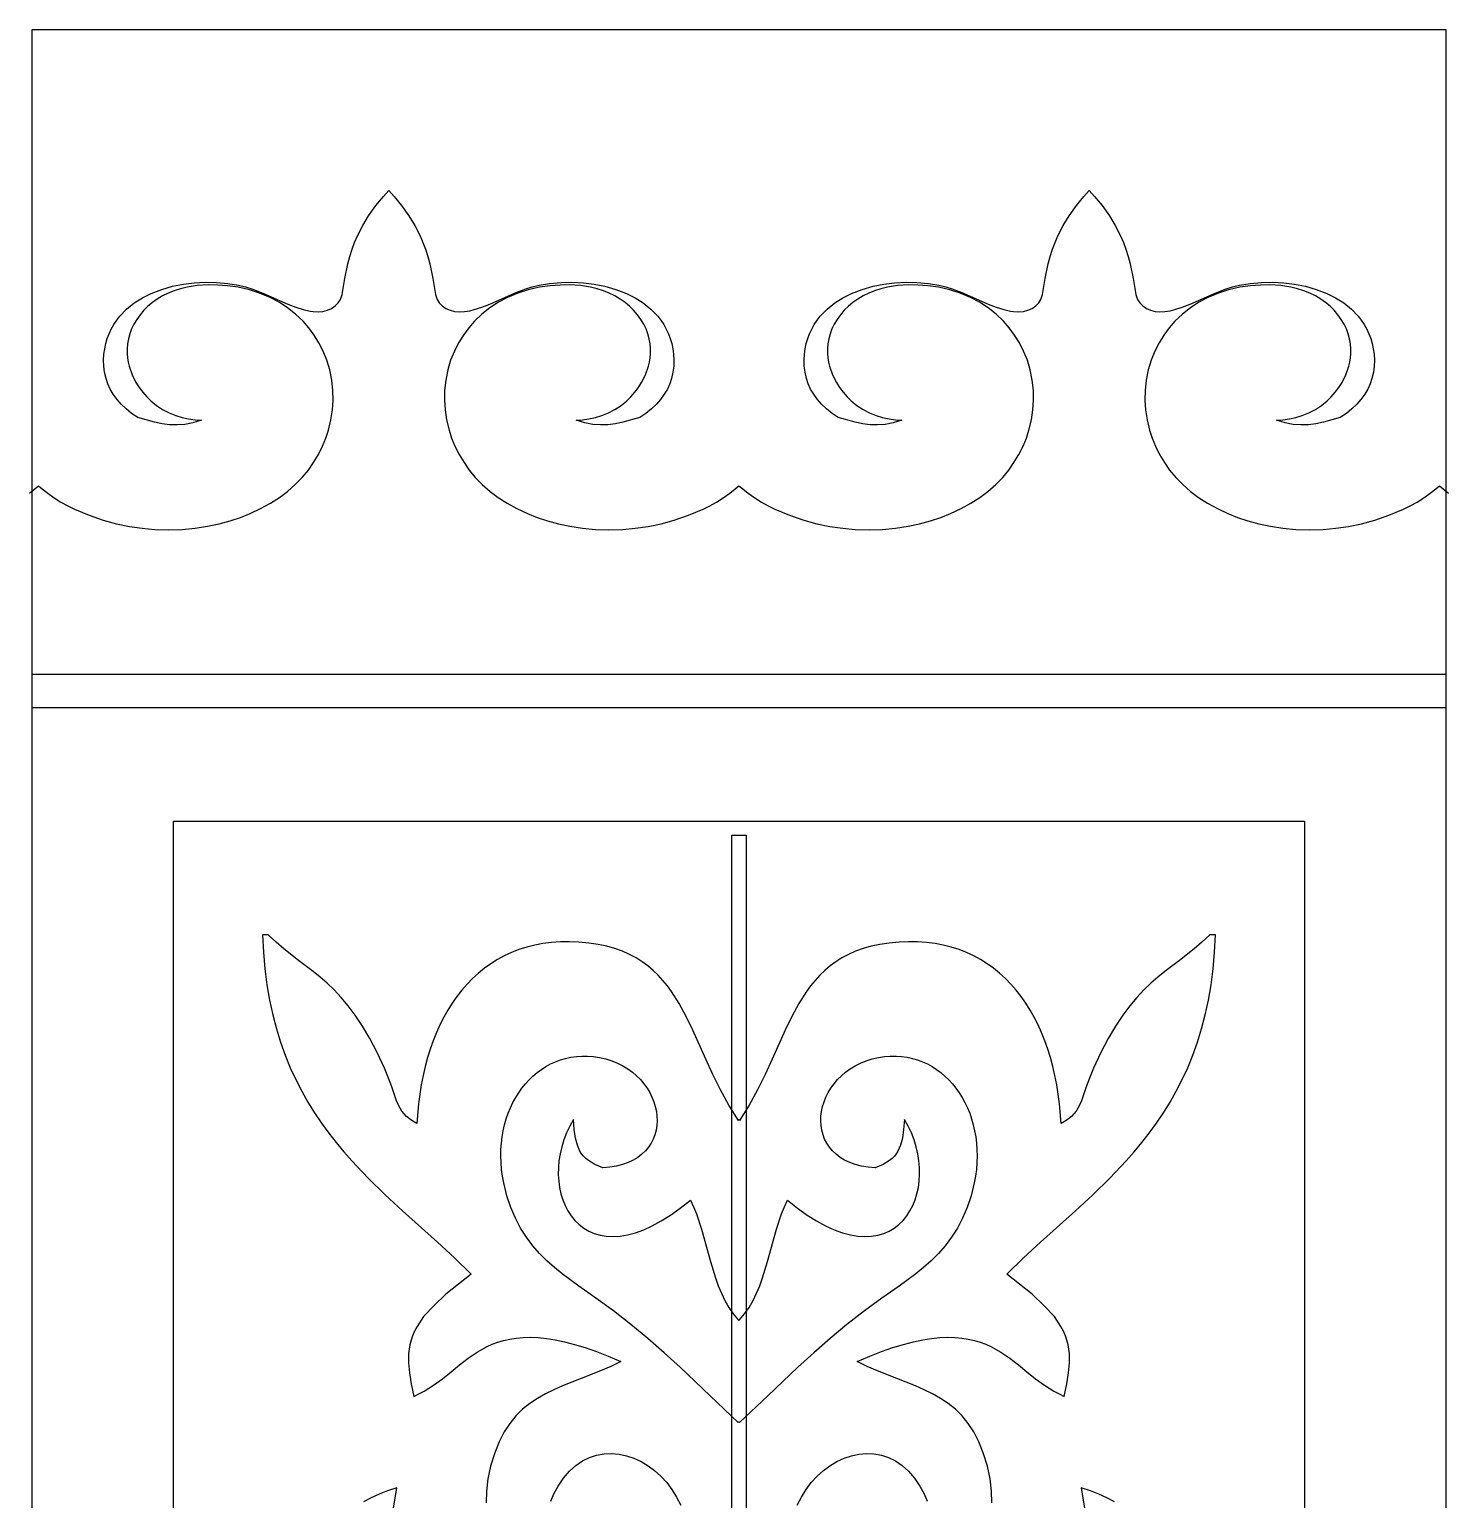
# Model space of a CAD drawing. Header units: metres. Extents: x -352 to 1414, y 67 to 1317.
# Drawn here: x 1277.2 to 1327.4, y 740.5 to 792.5 of the extents above; entities that cross this region are included whole.
import ezdxf

# ---------------------------------------------------------------- set-up
doc = ezdxf.new("R2010")
doc.units = ezdxf.units.M
doc.layers.add('Page1', color=7, linetype='CONTINUOUS')

msp = doc.modelspace()

# ---------------------------------------------------------------- linework, layer by layer
at = {"layer": 'Page1'}
for points in [[(1327.281707, 688.453816), (1277.281707, 688.453816), (1277.281707, 792.453816), (1327.281707, 792.453816), (1327.281707, 688.453816)], [(1277.183228, 776.047058), (1277.376831, 776.200073), (1277.376831, 776.200073), (1277.506714, 776.307739), (1277.636597, 776.200073), (1277.636597, 776.200073), (1277.8302, 776.047058), (1277.8302, 776.047058), (1278.062622, 775.885376), (1278.299927, 775.737427), (1278.538452, 775.604675), (1278.774414, 775.488525), (1278.774414, 775.488525), (1279.293701, 775.2677), (1279.796753, 775.096069), (1279.796753, 775.096069), (1280.259521, 774.970215), (1280.721069, 774.874023), (1281.175293, 774.807312), (1281.616089, 774.769775), (1281.616089, 774.769775), (1282.106567, 774.754822), (1282.585205, 774.769531), (1283.046509, 774.812195), (1283.484375, 774.881104), (1283.484375, 774.881104), (1283.891724, 774.967407), (1284.281738, 775.072937), (1284.649902, 775.195313), (1284.991821, 775.332214), (1284.991821, 775.332214), (1285.362305, 775.50531), (1285.707275, 775.695679), (1286.02356, 775.900085), (1286.307739, 776.114929), (1286.307739, 776.114929), (1286.585815, 776.356689), (1286.833984, 776.608948), (1287.050293, 776.867859), (1287.233032, 777.129578), (1287.233032, 777.129578), (1287.40625, 777.419739), (1287.55249, 777.711426), (1287.671021, 778.00061), (1287.761108, 778.283203), (1287.761108, 778.283203), (1287.847778, 778.643188), (1287.902466, 778.998596), (1287.926147, 779.344788), (1287.919434, 779.677246), (1287.919434, 779.677246), (1287.881348, 780.048828), (1287.809326, 780.407959), (1287.706055, 780.750549), (1287.574341, 781.072571), (1287.574341, 781.072571), (1287.426147, 781.364624), (1287.255737, 781.640137), (1287.066162, 781.89624), (1286.861084, 782.130188), (1286.861084, 782.130188), (1286.598755, 782.383728), (1286.314087, 782.609192), (1286.012085, 782.805054), (1285.697876, 782.96991), (1285.697876, 782.96991), (1285.327515, 783.12616), (1284.964722, 783.241211), (1284.964722, 783.241211), (1284.567017, 783.331726), (1284.1875, 783.385132), (1284.1875, 783.385132), (1283.832764, 783.410645), (1283.501831, 783.414001), (1283.501831, 783.414001), (1283.116333, 783.389954), (1282.761597, 783.335022), (1282.761597, 783.335022), (1282.527832, 783.279785), (1282.30481, 783.20929), (1282.093262, 783.124634), (1281.893921, 783.026733), (1281.707397, 782.916382), (1281.534546, 782.794678), (1281.375977, 782.662415), (1281.232422, 782.52063), (1281.232422, 782.52063), (1281.096436, 782.362427), (1280.978394, 782.198608), (1280.878052, 782.030151), (1280.795532, 781.85791), (1280.730347, 781.682922), (1280.682617, 781.506042), (1280.6521, 781.328247), (1280.638672, 781.150391), (1280.638672, 781.150391), (1280.639404, 780.989746), (1280.651978, 780.83313), (1280.675659, 780.682556), (1280.709839, 780.539917), (1280.709839, 780.539917), (1280.813477, 780.239624), (1280.949829, 779.970032), (1280.949829, 779.970032), (1281.065796, 779.788513), (1281.194092, 779.618225), (1281.33252, 779.460876), (1281.478516, 779.318176), (1281.478516, 779.318176), (1281.678589, 779.153198), (1281.894287, 779.011047), (1282.121704, 778.892273), (1282.357178, 778.797668), (1282.357178, 778.797668), (1282.584961, 778.7276), (1282.814453, 778.677551), (1283.042236, 778.647034), (1283.265259, 778.63562), (1283.265259, 778.63562), (1282.958984, 778.540405), (1282.674927, 778.484131), (1282.405518, 778.462585), (1282.143311, 778.471558), (1281.880615, 778.506653), (1281.610107, 778.563599), (1281.015381, 778.726074), (1281.015381, 778.726074), (1280.798218, 778.87146), (1280.602661, 779.027893), (1280.430298, 779.19281), (1280.282471, 779.363525), (1280.282471, 779.363525), (1280.149902, 779.546936), (1280.040894, 779.734497), (1279.955688, 779.923523), (1279.894409, 780.111328), (1279.894409, 780.111328), (1279.84436, 780.331177), (1279.815674, 780.548096), (1279.807861, 780.759399), (1279.820068, 780.962402), (1279.820068, 780.962402), (1279.846191, 781.153992), (1279.885498, 781.339539), (1279.93689, 781.516846), (1279.999268, 781.683594), (1279.999268, 781.683594), (1280.077881, 781.855957), (1280.169312, 782.019409), (1280.271606, 782.172119), (1280.383179, 782.312439), (1280.383179, 782.312439), (1280.622803, 782.561462), (1280.890991, 782.779114), (1281.182129, 782.963928), (1281.490601, 783.114685), (1281.490601, 783.114685), (1281.866943, 783.258179), (1282.248901, 783.368408), (1282.631104, 783.445679), (1283.008301, 783.490295), (1283.008301, 783.490295), (1283.415649, 783.510132), (1283.795532, 783.501038), (1283.795532, 783.501038), (1284.203735, 783.463623), (1284.578613, 783.402222), (1284.578613, 783.402222), (1284.821899, 783.347351), (1284.821899, 783.347351), (1285.045654, 783.282104), (1285.045654, 783.282104), (1285.444824, 783.129089), (1285.444824, 783.129089), (1286.32373, 782.739929), (1286.32373, 782.739929), (1286.601074, 782.629578), (1286.868286, 782.544128), (1286.868286, 782.544128), (1287.115601, 782.488037), (1287.221436, 782.47229), (1287.221436, 782.47229), (1287.397217, 782.460754), (1287.567017, 782.477295), (1287.726929, 782.519653), (1287.872803, 782.585571), (1288.00061, 782.672729), (1288.106201, 782.77887), (1288.185547, 782.901672), (1288.234619, 783.03894), (1288.234619, 783.03894), (1288.242798, 783.08313), (1288.242798, 783.08313), (1288.337158, 783.646118), (1288.446899, 784.164124), (1288.446899, 784.164124), (1288.514771, 784.425659), (1288.59436, 784.678955), (1288.684082, 784.920471), (1288.782227, 785.14679), (1288.782227, 785.14679), (1288.973267, 785.52356), (1289.182251, 785.862183), (1289.182251, 785.862183), (1289.440918, 786.222351), (1289.705933, 786.544067), (1289.705933, 786.544067), (1289.894165, 786.754822), (1290.08252, 786.544067), (1290.08252, 786.544067), (1290.347534, 786.222351), (1290.606201, 785.862183), (1290.606201, 785.862183), (1290.815186, 785.52356), (1291.006226, 785.14679), (1291.006226, 785.14679), (1291.10437, 784.920471), (1291.194092, 784.678955), (1291.273682, 784.425659), (1291.341553, 784.164124), (1291.341553, 784.164124), (1291.451294, 783.646118), (1291.545532, 783.08313), (1291.545532, 783.08313), (1291.553833, 783.03894), (1291.553833, 783.03894), (1291.602783, 782.901672), (1291.682129, 782.77887), (1291.787842, 782.672729), (1291.915527, 782.585571), (1292.061401, 782.519653), (1292.221313, 782.477295), (1292.391235, 782.460754), (1292.566895, 782.47229), (1292.566895, 782.47229), (1292.762573, 782.505371), (1292.920044, 782.544128), (1292.920044, 782.544128), (1293.187378, 782.629578), (1293.464722, 782.739929), (1293.464722, 782.739929), (1294.343506, 783.129089), (1294.343506, 783.129089), (1294.742798, 783.282104), (1294.742798, 783.282104), (1294.966553, 783.347351), (1294.966553, 783.347351), (1295.209839, 783.402222), (1295.209839, 783.402222), (1295.584717, 783.463623), (1295.99292, 783.501038), (1295.99292, 783.501038), (1296.372803, 783.510132), (1296.780151, 783.490295), (1296.780151, 783.490295), (1297.157227, 783.445679), (1297.539551, 783.368408), (1297.921509, 783.258179), (1298.297729, 783.114685), (1298.297729, 783.114685), (1298.606323, 782.963928), (1298.897339, 782.779114), (1299.165527, 782.561462), (1299.405273, 782.312439), (1299.405273, 782.312439), (1299.516724, 782.172119), (1299.619141, 782.019409), (1299.710571, 781.855957), (1299.789185, 781.683594), (1299.789185, 781.683594), (1299.85144, 781.516846), (1299.902954, 781.339539), (1299.942261, 781.153992), (1299.968384, 780.962402), (1299.968384, 780.962402), (1299.980591, 780.759399), (1299.972656, 780.548096), (1299.944092, 780.331177), (1299.893921, 780.111328), (1299.893921, 780.111328), (1299.832642, 779.923523), (1299.747437, 779.734497), (1299.63855, 779.546936), (1299.505859, 779.363525), (1299.505859, 779.363525), (1299.358032, 779.19281), (1299.185669, 779.027893), (1298.990234, 778.87146), (1298.773071, 778.726074), (1298.773071, 778.726074), (1298.178223, 778.563599), (1297.907715, 778.506653), (1297.645142, 778.471558), (1297.382813, 778.462585), (1297.113403, 778.484131), (1296.829346, 778.540405), (1296.523193, 778.63562), (1296.523193, 778.63562), (1296.746216, 778.647034), (1296.973999, 778.677551), (1297.203369, 778.7276), (1297.431274, 778.797668), (1297.431274, 778.797668), (1297.666626, 778.892273), (1297.894165, 779.011047), (1298.109863, 779.153198), (1298.309814, 779.318176), (1298.309814, 779.318176), (1298.455933, 779.460876), (1298.59436, 779.618225), (1298.722656, 779.788513), (1298.838623, 779.970032), (1298.838623, 779.970032), (1298.974976, 780.239624), (1299.078613, 780.539917), (1299.078613, 780.539917), (1299.112671, 780.682556), (1299.136475, 780.83313), (1299.149048, 780.989746), (1299.14978, 781.150391), (1299.14978, 781.150391), (1299.136353, 781.328247), (1299.105835, 781.506042), (1299.058105, 781.682922), (1298.99292, 781.85791), (1298.910278, 782.030151), (1298.810059, 782.198608), (1298.692017, 782.362427), (1298.55603, 782.52063), (1298.55603, 782.52063), (1298.412476, 782.662415), (1298.253906, 782.794678), (1298.081055, 782.916382), (1297.894531, 783.026733), (1297.69519, 783.124634), (1297.483643, 783.20929), (1297.26062, 783.279785), (1297.026733, 783.335022), (1297.026733, 783.335022), (1296.672119, 783.389954), (1296.286621, 783.414001), (1296.286621, 783.414001), (1295.955566, 783.410645), (1295.600952, 783.385132), (1295.600952, 783.385132), (1295.221313, 783.331726), (1294.82373, 783.241211), (1294.82373, 783.241211), (1294.460815, 783.12616), (1294.090576, 782.96991), (1294.090576, 782.96991), (1293.776367, 782.805054), (1293.474365, 782.609192), (1293.189697, 782.383728), (1292.927246, 782.130188), (1292.927246, 782.130188), (1292.722168, 781.89624), (1292.532715, 781.640137), (1292.362183, 781.364624), (1292.214111, 781.072571), (1292.214111, 781.072571), (1292.082275, 780.750549), (1291.979004, 780.407959), (1291.906982, 780.048828), (1291.868896, 779.677246), (1291.868896, 779.677246), (1291.862305, 779.344788), (1291.885864, 778.998596), (1291.940674, 778.643188), (1292.027222, 778.283203), (1292.027222, 778.283203), (1292.117432, 778.00061), (1292.23584, 777.711426), (1292.38208, 777.419739), (1292.55542, 777.129578), (1292.55542, 777.129578), (1292.738159, 776.867859), (1292.954468, 776.608948), (1293.202515, 776.356689), (1293.480713, 776.114929), (1293.480713, 776.114929), (1293.764893, 775.900085), (1294.081055, 775.695679), (1294.426025, 775.50531), (1294.796509, 775.332214), (1294.796509, 775.332214), (1295.13855, 775.195313), (1295.506714, 775.072937), (1295.896729, 774.967407), (1296.303955, 774.881104), (1296.303955, 774.881104), (1296.741943, 774.812195), (1297.203125, 774.769531), (1297.681885, 774.754822), (1298.172363, 774.769775), (1298.172363, 774.769775), (1298.613159, 774.807312), (1299.067383, 774.874023), (1299.528931, 774.970215), (1299.991699, 775.096069), (1299.991699, 775.096069), (1300.494751, 775.2677), (1301.013916, 775.488525), (1301.013916, 775.488525), (1301.25, 775.604675), (1301.488403, 775.737427), (1301.725708, 775.885376), (1301.958252, 776.047058), (1301.958252, 776.047058), (1302.151855, 776.200073), (1302.151855, 776.200073), (1302.281738, 776.307739), (1302.411499, 776.200073), (1302.411499, 776.200073), (1302.605225, 776.047058), (1302.605225, 776.047058), (1302.837646, 775.885376), (1303.074951, 775.737427), (1303.313354, 775.604675), (1303.549438, 775.488525), (1303.549438, 775.488525), (1304.068726, 775.2677), (1304.571655, 775.096069), (1304.571655, 775.096069), (1305.034546, 774.970215), (1305.496094, 774.874023), (1305.950317, 774.807312), (1306.390991, 774.769775), (1306.390991, 774.769775), (1306.88147, 774.754822), (1307.360229, 774.769531), (1307.821411, 774.812195), (1308.259399, 774.881104), (1308.259399, 774.881104), (1308.666748, 774.967407), (1309.056641, 775.072937), (1309.424927, 775.195313), (1309.766846, 775.332214), (1309.766846, 775.332214), (1310.137329, 775.50531), (1310.4823, 775.695679), (1310.798584, 775.900085), (1311.082642, 776.114929), (1311.082642, 776.114929), (1311.36084, 776.356689), (1311.609009, 776.608948), (1311.825317, 776.867859), (1312.008057, 777.129578), (1312.008057, 777.129578), (1312.181274, 777.419739), (1312.327515, 777.711426), (1312.446045, 778.00061), (1312.536133, 778.283203), (1312.536133, 778.283203), (1312.622803, 778.643188), (1312.67749, 778.998596), (1312.701172, 779.344788), (1312.694458, 779.677246), (1312.694458, 779.677246), (1312.656372, 780.048828), (1312.584351, 780.407959), (1312.481079, 780.750549), (1312.349365, 781.072571), (1312.349365, 781.072571), (1312.201172, 781.364624), (1312.030762, 781.640137), (1311.841187, 781.89624), (1311.636108, 782.130188), (1311.636108, 782.130188), (1311.373779, 782.383728), (1311.088989, 782.609192), (1310.787109, 782.805054), (1310.4729, 782.96991), (1310.4729, 782.96991), (1310.102539, 783.12616), (1309.739624, 783.241211), (1309.739624, 783.241211), (1309.342041, 783.331726), (1308.962524, 783.385132), (1308.962524, 783.385132), (1308.607788, 783.410645), (1308.276855, 783.414001), (1308.276855, 783.414001), (1307.891357, 783.389954), (1307.536621, 783.335022), (1307.536621, 783.335022), (1307.302856, 783.279785), (1307.079834, 783.20929), (1306.868286, 783.124634), (1306.668823, 783.026733), (1306.482422, 782.916382), (1306.30957, 782.794678), (1306.151001, 782.662415), (1306.007324, 782.52063), (1306.007324, 782.52063), (1305.87146, 782.362427), (1305.753418, 782.198608), (1305.653076, 782.030151), (1305.570435, 781.85791), (1305.505371, 781.682922), (1305.457642, 781.506042), (1305.427124, 781.328247), (1305.413696, 781.150391), (1305.413696, 781.150391), (1305.414429, 780.989746), (1305.427002, 780.83313), (1305.450684, 780.682556), (1305.484863, 780.539917), (1305.484863, 780.539917), (1305.588501, 780.239624), (1305.724854, 779.970032), (1305.724854, 779.970032), (1305.84082, 779.788513), (1305.969116, 779.618225), (1306.107422, 779.460876), (1306.25354, 779.318176), (1306.25354, 779.318176), (1306.453613, 779.153198), (1306.669312, 779.011047), (1306.896729, 778.892273), (1307.13208, 778.797668), (1307.13208, 778.797668), (1307.359985, 778.7276), (1307.589478, 778.677551), (1307.817261, 778.647034), (1308.040283, 778.63562), (1308.040283, 778.63562), (1307.734009, 778.540405), (1307.449951, 778.484131), (1307.180542, 778.462585), (1306.918335, 778.471558), (1306.65564, 778.506653), (1306.385132, 778.563599), (1305.790405, 778.726074), (1305.790405, 778.726074), (1305.573242, 778.87146), (1305.377686, 779.027893), (1305.205322, 779.19281), (1305.057495, 779.363525), (1305.057495, 779.363525), (1304.924927, 779.546936), (1304.815918, 779.734497), (1304.730713, 779.923523), (1304.669434, 780.111328), (1304.669434, 780.111328), (1304.619385, 780.331177), (1304.590698, 780.548096), (1304.582886, 780.759399), (1304.595093, 780.962402), (1304.595093, 780.962402), (1304.621094, 781.153992), (1304.660522, 781.339539), (1304.711914, 781.516846), (1304.774292, 781.683594), (1304.774292, 781.683594), (1304.852905, 781.855957), (1304.944336, 782.019409), (1305.046631, 782.172119), (1305.158081, 782.312439), (1305.158081, 782.312439), (1305.397827, 782.561462), (1305.666016, 782.779114), (1305.957153, 782.963928), (1306.265625, 783.114685), (1306.265625, 783.114685), (1306.641968, 783.258179), (1307.023926, 783.368408), (1307.406128, 783.445679), (1307.783203, 783.490295), (1307.783203, 783.490295), (1308.190674, 783.510132), (1308.570557, 783.501038), (1308.570557, 783.501038), (1308.97876, 783.463623), (1309.353516, 783.402222), (1309.353516, 783.402222), (1309.596924, 783.347351), (1309.596924, 783.347351), (1309.820679, 783.282104), (1309.820679, 783.282104), (1310.219849, 783.129089), (1310.219849, 783.129089), (1311.098755, 782.739929), (1311.098755, 782.739929), (1311.375977, 782.629578), (1311.643311, 782.544128), (1311.643311, 782.544128), (1311.890503, 782.488037), (1311.99646, 782.47229), (1311.99646, 782.47229), (1312.172241, 782.460754), (1312.342041, 782.477295), (1312.501953, 782.519653), (1312.647827, 782.585571), (1312.775635, 782.672729), (1312.881226, 782.77887), (1312.960571, 782.901672), (1313.009644, 783.03894), (1313.009644, 783.03894), (1313.017822, 783.08313), (1313.017822, 783.08313), (1313.112183, 783.646118), (1313.221924, 784.164124), (1313.221924, 784.164124), (1313.289673, 784.425659), (1313.369385, 784.678955), (1313.459106, 784.920471), (1313.557251, 785.14679), (1313.557251, 785.14679), (1313.748291, 785.52356), (1313.957275, 785.862183), (1313.957275, 785.862183), (1314.215942, 786.222351), (1314.480957, 786.544067), (1314.480957, 786.544067), (1314.669189, 786.754822), (1314.857544, 786.544067), (1314.857544, 786.544067), (1315.122437, 786.222351), (1315.381226, 785.862183), (1315.381226, 785.862183), (1315.59021, 785.52356), (1315.78125, 785.14679), (1315.78125, 785.14679), (1315.879272, 784.920471), (1315.968994, 784.678955), (1316.048706, 784.425659), (1316.116455, 784.164124), (1316.116455, 784.164124), (1316.226196, 783.646118), (1316.320557, 783.08313), (1316.320557, 783.08313), (1316.328857, 783.03894), (1316.328857, 783.03894), (1316.377808, 782.901672), (1316.457153, 782.77887), (1316.562744, 782.672729), (1316.690552, 782.585571), (1316.836426, 782.519653), (1316.996338, 782.477295), (1317.16626, 782.460754), (1317.341919, 782.47229), (1317.341919, 782.47229), (1317.537598, 782.505371), (1317.695068, 782.544128), (1317.695068, 782.544128), (1317.962402, 782.629578), (1318.239624, 782.739929), (1318.239624, 782.739929), (1319.11853, 783.129089), (1319.11853, 783.129089), (1319.517822, 783.282104), (1319.517822, 783.282104), (1319.741577, 783.347351), (1319.741577, 783.347351), (1319.984863, 783.402222), (1319.984863, 783.402222), (1320.359741, 783.463623), (1320.767944, 783.501038), (1320.767944, 783.501038), (1321.147827, 783.510132), (1321.555176, 783.490295), (1321.555176, 783.490295), (1321.932251, 783.445679), (1322.314453, 783.368408), (1322.696411, 783.258179), (1323.072754, 783.114685), (1323.072754, 783.114685), (1323.381348, 782.963928), (1323.672363, 782.779114), (1323.940552, 782.561462), (1324.180298, 782.312439), (1324.180298, 782.312439), (1324.291748, 782.172119), (1324.394165, 782.019409), (1324.485596, 781.855957), (1324.564209, 781.683594), (1324.564209, 781.683594), (1324.626465, 781.516846), (1324.677979, 781.339539), (1324.717285, 781.153992), (1324.743408, 780.962402), (1324.743408, 780.962402), (1324.755493, 780.759399), (1324.747681, 780.548096), (1324.719116, 780.331177), (1324.668945, 780.111328), (1324.668945, 780.111328), (1324.607666, 779.923523), (1324.522461, 779.734497), (1324.413452, 779.546936), (1324.280884, 779.363525), (1324.280884, 779.363525), (1324.133057, 779.19281), (1323.960693, 779.027893), (1323.765259, 778.87146), (1323.547974, 778.726074), (1323.547974, 778.726074), (1322.953247, 778.563599), (1322.682739, 778.506653), (1322.420166, 778.471558), (1322.157837, 778.462585), (1321.888428, 778.484131), (1321.60437, 778.540405), (1321.298218, 778.63562), (1321.298218, 778.63562), (1321.52124, 778.647034), (1321.749023, 778.677551), (1321.978394, 778.7276), (1322.206299, 778.797668), (1322.206299, 778.797668), (1322.44165, 778.892273), (1322.669189, 779.011047), (1322.884888, 779.153198), (1323.084839, 779.318176), (1323.084839, 779.318176), (1323.230957, 779.460876), (1323.369263, 779.618225), (1323.497681, 779.788513), (1323.613525, 779.970032), (1323.613525, 779.970032), (1323.75, 780.239624), (1323.853638, 780.539917), (1323.853638, 780.539917), (1323.887695, 780.682556), (1323.911377, 780.83313), (1323.924072, 780.989746), (1323.924805, 781.150391), (1323.924805, 781.150391), (1323.911377, 781.328247), (1323.880859, 781.506042), (1323.833008, 781.682922), (1323.767944, 781.85791), (1323.685303, 782.030151), (1323.585083, 782.198608), (1323.467041, 782.362427), (1323.331055, 782.52063), (1323.331055, 782.52063), (1323.1875, 782.662415), (1323.028931, 782.794678), (1322.856079, 782.916382), (1322.669556, 783.026733), (1322.470215, 783.124634), (1322.258667, 783.20929), (1322.035645, 783.279785), (1321.801758, 783.335022), (1321.801758, 783.335022), (1321.447144, 783.389954), (1321.061646, 783.414001), (1321.061646, 783.414001), (1320.730591, 783.410645), (1320.375977, 783.385132), (1320.375977, 783.385132), (1319.996338, 783.331726), (1319.598755, 783.241211), (1319.598755, 783.241211), (1319.23584, 783.12616), (1318.865601, 782.96991), (1318.865601, 782.96991), (1318.551392, 782.805054), (1318.24939, 782.609192), (1317.964722, 782.383728), (1317.702271, 782.130188), (1317.702271, 782.130188), (1317.497192, 781.89624), (1317.307739, 781.640137), (1317.137207, 781.364624), (1316.989136, 781.072571), (1316.989136, 781.072571), (1316.8573, 780.750549), (1316.754028, 780.407959), (1316.682007, 780.048828), (1316.643921, 779.677246), (1316.643921, 779.677246), (1316.637329, 779.344788), (1316.660889, 778.998596), (1316.715576, 778.643188), (1316.802246, 778.283203), (1316.802246, 778.283203), (1316.892334, 778.00061), (1317.010864, 777.711426), (1317.157104, 777.419739), (1317.330444, 777.129578), (1317.330444, 777.129578), (1317.513184, 776.867859), (1317.729492, 776.608948), (1317.977539, 776.356689), (1318.255737, 776.114929), (1318.255737, 776.114929), (1318.539917, 775.900085), (1318.856079, 775.695679), (1319.20105, 775.50531), (1319.571533, 775.332214), (1319.571533, 775.332214), (1319.913574, 775.195313), (1320.281738, 775.072937), (1320.671631, 774.967407), (1321.078979, 774.881104), (1321.078979, 774.881104), (1321.516968, 774.812195), (1321.978149, 774.769531), (1322.456909, 774.754822), (1322.947388, 774.769775), (1322.947388, 774.769775), (1323.388184, 774.807312), (1323.842285, 774.874023), (1324.303833, 774.970215), (1324.766724, 775.096069), (1324.766724, 775.096069), (1325.269775, 775.2677), (1325.78894, 775.488525), (1325.78894, 775.488525), (1326.025024, 775.604675), (1326.263428, 775.737427), (1326.500732, 775.885376), (1326.733276, 776.047058), (1326.733276, 776.047058), (1326.92688, 776.200073), (1326.92688, 776.200073), (1327.056763, 776.307739), (1327.186523, 776.200073), (1327.186523, 776.200073), (1327.380249, 776.047058)], [(1277.281707, 769.653816), (1327.281707, 769.653816), (1327.281707, 768.453816), (1277.281707, 768.453816), (1277.281707, 769.653816)], [(1282.281707, 764.453816), (1322.281707, 764.453816), (1322.281707, 694.453816), (1282.281707, 694.453816), (1282.281707, 764.453816)], [(1302.031707, 763.953816), (1302.531707, 763.953816), (1302.531707, 694.953816), (1302.031707, 694.953816), (1302.031707, 763.953816)], [(1311.22583, 740.343323), (1311.216675, 740.755737), (1311.164307, 741.188232), (1311.067017, 741.640015), (1310.923462, 742.110413), (1310.923462, 742.110413), (1310.766846, 742.502136), (1310.588501, 742.847107), (1310.389648, 743.149902), (1310.171387, 743.415161), (1309.934937, 743.647339), (1309.681274, 743.851196), (1309.411743, 744.031128), (1309.127441, 744.191833), (1308.829346, 744.337891), (1308.518921, 744.473755), (1307.86499, 744.733582), (1307.174927, 745.007813), (1306.819214, 745.161865), (1306.458008, 745.333191), (1306.458008, 745.333191), (1306.904663, 745.524048), (1307.32605, 745.688416), (1307.723145, 745.827515), (1308.097046, 745.942383), (1308.448975, 746.034363), (1308.779907, 746.104431), (1309.091309, 746.153931), (1309.384033, 746.18396), (1309.659302, 746.195679), (1309.918213, 746.190247), (1310.161987, 746.168884), (1310.391724, 746.132751), (1310.608521, 746.082947), (1310.813599, 746.020691), (1311.008057, 745.947205), (1311.192993, 745.863586), (1311.538818, 745.670715), (1311.860474, 745.451355), (1312.166748, 745.215027), (1312.467041, 744.971008), (1312.770142, 744.728577), (1313.085327, 744.497253), (1313.421753, 744.286255), (1313.600586, 744.191345), (1313.78833, 744.105042), (1313.78833, 744.105042), (1313.872803, 744.546875), (1313.936157, 744.937317), (1313.970703, 745.289368), (1313.968628, 745.61615), (1313.951538, 745.77417), (1313.922485, 745.930664), (1313.880493, 746.087463), (1313.824463, 746.246033), (1313.753662, 746.408142), (1313.666992, 746.575317), (1313.442139, 746.931519), (1313.442139, 746.931519), (1313.067505, 747.314575), (1312.647827, 747.714661), (1312.647827, 747.714661), (1311.755371, 748.43219), (1311.755371, 748.43219), (1312.345093, 749.000732), (1312.951172, 749.557434), (1314.183838, 750.666077), (1314.795898, 751.233521), (1315.39563, 751.819946), (1315.97583, 752.433044), (1316.256348, 752.752075), (1316.529297, 753.080688), (1316.793701, 753.4198), (1317.048828, 753.770447), (1317.293579, 754.133545), (1317.5271, 754.510071), (1317.748657, 754.901001), (1317.957153, 755.307312), (1318.151733, 755.72998), (1318.331543, 756.169922), (1318.495728, 756.628113), (1318.643311, 757.10553), (1318.773438, 757.603149), (1318.885132, 758.121887), (1318.977661, 758.662781), (1319.049927, 759.226746), (1319.101074, 759.814758), (1319.130371, 760.427795), (1319.130371, 760.427795), (1318.930786, 760.427795), (1318.930786, 760.427795), (1318.65332, 760.169373), (1318.382446, 759.936768), (1317.857056, 759.522644), (1317.348145, 759.132813), (1317.097656, 758.930603), (1316.848877, 758.714722), (1316.600708, 758.478638), (1316.352539, 758.21582), (1316.103516, 757.919617), (1315.852661, 757.583557), (1315.599243, 757.200928), (1315.342529, 756.765259), (1315.081421, 756.269958), (1314.815308, 755.708435), (1314.815308, 755.708435), (1314.673584, 755.362976), (1314.564819, 755.052002), (1314.472412, 754.772766), (1314.379761, 754.522583), (1314.270264, 754.298828), (1314.203979, 754.196045), (1314.127197, 754.098816), (1314.037842, 754.006836), (1313.93396, 753.919739), (1313.813232, 753.83728), (1313.673828, 753.759033), (1313.673828, 753.759033), (1313.618408, 754.455994), (1313.521729, 755.128906), (1313.457886, 755.4552), (1313.383911, 755.774292), (1313.299683, 756.085693), (1313.2052, 756.389038), (1313.100586, 756.683838), (1312.98584, 756.969727), (1312.861084, 757.246338), (1312.726074, 757.513184), (1312.581055, 757.769897), (1312.426025, 758.015991), (1312.260986, 758.251221), (1312.085938, 758.474976), (1311.900879, 758.687012), (1311.705933, 758.886841), (1311.500977, 759.074036), (1311.286255, 759.24823), (1311.061646, 759.408997), (1310.827148, 759.555908), (1310.582764, 759.688538), (1310.328735, 759.806519), (1310.064941, 759.909485), (1309.79126, 759.996887), (1309.508057, 760.06842), (1309.214966, 760.123657), (1308.912354, 760.16217), (1308.600098, 760.183533), (1308.278198, 760.187378), (1307.946655, 760.173279), (1307.946655, 760.173279), (1307.596436, 760.139893), (1307.268433, 760.090088), (1306.961548, 760.024536), (1306.674805, 759.943726), (1306.406982, 759.848328), (1306.157104, 759.738831), (1305.923828, 759.615845), (1305.706299, 759.47998), (1305.503296, 759.331787), (1305.313599, 759.171875), (1305.136353, 759.000793), (1304.970337, 758.819153), (1304.814331, 758.627563), (1304.667358, 758.426514), (1304.396118, 757.998596), (1304.147583, 757.540039), (1303.912964, 757.055542), (1303.450317, 756.027161), (1303.204468, 755.492676), (1302.937134, 754.950806), (1302.639648, 754.40625), (1302.302979, 753.863647), (1302.302979, 753.863647), (1302.281738, 753.89502), (1302.260498, 753.863647), (1302.260498, 753.863647), (1301.923828, 754.40625), (1301.626221, 754.950806), (1301.359009, 755.492676), (1301.113159, 756.027161), (1300.650391, 757.055542), (1300.415771, 757.540039), (1300.167358, 757.998596), (1299.895996, 758.426514), (1299.749023, 758.627563), (1299.59314, 758.819153), (1299.427002, 759.000793), (1299.249756, 759.171875), (1299.060181, 759.331787), (1298.857056, 759.47998), (1298.639526, 759.615845), (1298.406372, 759.738831), (1298.156372, 759.848328), (1297.88855, 759.943726), (1297.601807, 760.024536), (1297.295044, 760.090088), (1296.967041, 760.139893), (1296.616821, 760.173279), (1296.616821, 760.173279), (1296.285278, 760.187378), (1295.963379, 760.183533), (1295.651123, 760.16217), (1295.348389, 760.123657), (1295.05542, 760.06842), (1294.772095, 759.996887), (1294.498535, 759.909485), (1294.234619, 759.806519), (1293.980591, 759.688538), (1293.736328, 759.555908), (1293.501831, 759.408997), (1293.277222, 759.24823), (1293.062378, 759.074036), (1292.857544, 758.886841), (1292.662598, 758.687012), (1292.477539, 758.474976), (1292.30249, 758.251221), (1292.137451, 758.015991), (1291.9823, 757.769897), (1291.83728, 757.513184), (1291.702393, 757.246338), (1291.577515, 756.969727), (1291.462769, 756.683838), (1291.358154, 756.389038), (1291.263794, 756.085693), (1291.179565, 755.774292), (1291.105469, 755.4552), (1291.041748, 755.128906), (1290.945068, 754.455994), (1290.889526, 753.759033), (1290.889526, 753.759033), (1290.750122, 753.83728), (1290.629517, 753.919739), (1290.525635, 754.006836), (1290.436279, 754.098816), (1290.359497, 754.196045), (1290.293213, 754.298828), (1290.183716, 754.522583), (1290.091064, 754.772766), (1289.998657, 755.052002), (1289.889893, 755.362976), (1289.748169, 755.708435), (1289.748169, 755.708435), (1289.481934, 756.269958), (1289.220947, 756.765259), (1288.964111, 757.200928), (1288.710693, 757.583557), (1288.459961, 757.919617), (1288.210815, 758.21582), (1287.962646, 758.478638), (1287.7146, 758.714722), (1287.465698, 758.930603), (1287.215332, 759.132813), (1286.706299, 759.522644), (1286.18103, 759.936768), (1285.910034, 760.169373), (1285.632568, 760.427795), (1285.632568, 760.427795), (1285.433105, 760.427795), (1285.433105, 760.427795), (1285.46228, 759.814758), (1285.51355, 759.226746), (1285.585815, 758.662781), (1285.678223, 758.121887), (1285.789917, 757.603149), (1285.920044, 757.10553), (1286.067627, 756.628113), (1286.231812, 756.169922), (1286.411621, 755.72998), (1286.606323, 755.307312), (1286.814819, 754.901001), (1287.036255, 754.510071), (1287.269897, 754.133545), (1287.514648, 753.770447), (1287.769653, 753.4198), (1288.034058, 753.080688), (1288.307007, 752.752075), (1288.587524, 752.433044), (1289.167725, 751.819946), (1289.767456, 751.233521), (1290.379639, 750.666077), (1291.612183, 749.557434), (1292.218384, 749.000732), (1292.807983, 748.43219), (1292.807983, 748.43219), (1291.915649, 747.714661), (1291.915649, 747.714661), (1291.49585, 747.314575), (1291.121216, 746.931519), (1291.121216, 746.931519), (1290.896484, 746.575317), (1290.809814, 746.408142), (1290.738892, 746.246033), (1290.682983, 746.087463), (1290.640869, 745.930664), (1290.611816, 745.77417), (1290.594727, 745.61615), (1290.592773, 745.289368), (1290.627319, 744.937317), (1290.690674, 744.546875), (1290.775146, 744.105042), (1290.775146, 744.105042), (1290.962769, 744.191345), (1291.141724, 744.286255), (1291.478027, 744.497253), (1291.793335, 744.728577), (1292.096436, 744.971008), (1292.396606, 745.215027), (1292.703003, 745.451355), (1293.024536, 745.670715), (1293.370483, 745.863586), (1293.55542, 745.947205), (1293.749756, 746.020691), (1293.954834, 746.082947), (1294.171631, 746.132751), (1294.401367, 746.168884), (1294.645142, 746.190247), (1294.904175, 746.195679), (1295.179443, 746.18396), (1295.472168, 746.153931), (1295.783447, 746.104431), (1296.114502, 746.034363), (1296.466431, 745.942383), (1296.840332, 745.827515), (1297.237427, 745.688416), (1297.658691, 745.524048), (1298.105469, 745.333191), (1298.105469, 745.333191), (1297.744141, 745.161865), (1297.388428, 745.007813), (1296.698364, 744.733582), (1296.044556, 744.473755), (1295.734009, 744.337891), (1295.436035, 744.191833), (1295.151733, 744.031128), (1294.88208, 743.851196), (1294.62854, 743.647339), (1294.391968, 743.415161), (1294.173706, 743.149902), (1293.974854, 742.847107), (1293.796631, 742.502136), (1293.640015, 742.110413), (1293.640015, 742.110413), (1293.496338, 741.640015), (1293.39917, 741.188232), (1293.346802, 740.755737), (1293.337524, 740.343323)], [(1303.999634, 751.049561), (1304.355103, 750.763733), (1304.698242, 750.516907), (1305.028809, 750.307678), (1305.34668, 750.13446), (1305.651489, 749.99585), (1305.943237, 749.890381), (1306.221436, 749.816467), (1306.485962, 749.772705), (1306.736572, 749.757629), (1306.973145, 749.769653), (1307.195313, 749.807312), (1307.402832, 749.869202), (1307.595581, 749.953735), (1307.773193, 750.059448), (1307.935669, 750.184937), (1308.08252, 750.328613), (1308.213623, 750.489075), (1308.328735, 750.664734), (1308.427734, 750.854187), (1308.510254, 751.055908), (1308.57605, 751.268433), (1308.625, 751.490295), (1308.65686, 751.71991), (1308.671387, 751.955872), (1308.668213, 752.196716), (1308.647339, 752.440857), (1308.608276, 752.68689), (1308.551025, 752.933289), (1308.475342, 753.178589), (1308.380859, 753.421326), (1308.267334, 753.659973), (1308.134644, 753.893005), (1308.134644, 753.893005), (1308.104492, 753.540588), (1308.061401, 753.241455), (1307.997437, 752.988831), (1307.905151, 752.776001), (1307.845947, 752.682434), (1307.776855, 752.596313), (1307.696899, 752.516785), (1307.60498, 752.443054), (1307.381836, 752.309509), (1307.099731, 752.188904), (1307.099731, 752.188904), (1306.845947, 752.209656), (1306.611084, 752.248047), (1306.394897, 752.302979), (1306.197144, 752.373352), (1306.017822, 752.458008), (1305.856323, 752.555908), (1305.712769, 752.665894), (1305.58667, 752.786865), (1305.477905, 752.917664), (1305.38623, 753.057312), (1305.311401, 753.204529), (1305.253174, 753.358276), (1305.211304, 753.517517), (1305.185547, 753.680969), (1305.175781, 753.847717), (1305.181763, 754.016479), (1305.203125, 754.186218), (1305.239624, 754.355835), (1305.291138, 754.52417), (1305.357422, 754.690186), (1305.438232, 754.852661), (1305.533325, 755.01062), (1305.642456, 755.162781), (1305.765381, 755.308228), (1305.901978, 755.445679), (1306.051758, 755.574097), (1306.214722, 755.692383), (1306.390625, 755.799377), (1306.579102, 755.894043), (1306.779907, 755.975159), (1306.993042, 756.041687), (1307.218018, 756.092529), (1307.218018, 756.092529), (1307.42749, 756.123779), (1307.633179, 756.139771), (1307.834961, 756.14093), (1308.032349, 756.127747), (1308.225098, 756.100647), (1308.412964, 756.059998), (1308.595703, 756.006226), (1308.772949, 755.939819), (1308.944336, 755.861145), (1309.109619, 755.770691), (1309.268555, 755.668823), (1309.420776, 755.555969), (1309.56604, 755.432617), (1309.703979, 755.299133), (1309.834351, 755.155945), (1309.956787, 755.003479), (1310.071167, 754.842224), (1310.17688, 754.672485), (1310.274048, 754.494812), (1310.361938, 754.30957), (1310.440552, 754.117188), (1310.509521, 753.918091), (1310.568481, 753.712708), (1310.617188, 753.501465), (1310.655396, 753.284851), (1310.682617, 753.063171), (1310.69873, 752.836914), (1310.703491, 752.606506), (1310.696411, 752.372314), (1310.677246, 752.134888), (1310.645752, 751.894531), (1310.601685, 751.651794), (1310.601685, 751.651794), (1310.489868, 751.198425), (1310.351929, 750.782898), (1310.189575, 750.401978), (1310.004883, 750.052429), (1309.799683, 749.731079), (1309.575806, 749.434631), (1309.335083, 749.159912), (1309.079468, 748.903748), (1308.810913, 748.662842), (1308.531006, 748.434021), (1307.945435, 747.999756), (1307.337524, 747.575134), (1306.722534, 747.13446), (1306.722534, 747.13446), (1306.100708, 746.6521), (1305.501343, 746.153625), (1304.922974, 745.645325), (1304.364502, 745.133667), (1303.302368, 744.126038), (1302.304688, 743.182068), (1302.304688, 743.182068), (1302.28064, 743.199524), (1302.256592, 743.182068), (1302.256592, 743.182068), (1301.258911, 744.126038), (1300.196777, 745.133667), (1299.638306, 745.645325), (1299.060059, 746.153625), (1298.460571, 746.6521), (1297.838745, 747.13446), (1297.838745, 747.13446), (1297.223755, 747.575134), (1296.615967, 747.999756), (1296.030273, 748.434021), (1295.750488, 748.662842), (1295.481812, 748.903748), (1295.226196, 749.159912), (1294.985474, 749.434631), (1294.761597, 749.731079), (1294.556396, 750.052429), (1294.371704, 750.401978), (1294.209473, 750.782898), (1294.071411, 751.198425), (1293.959717, 751.651794), (1293.959717, 751.651794), (1293.915527, 751.894531), (1293.884033, 752.134888), (1293.86499, 752.372314), (1293.85791, 752.606506), (1293.862549, 752.836914), (1293.878662, 753.063171), (1293.906006, 753.284851), (1293.944092, 753.501465), (1293.992798, 753.712708), (1294.051758, 753.918091), (1294.120728, 754.117188), (1294.199341, 754.30957), (1294.287354, 754.494812), (1294.384399, 754.672485), (1294.490234, 754.842224), (1294.604492, 755.003479), (1294.727051, 755.155945), (1294.857422, 755.299133), (1294.995361, 755.432617), (1295.140503, 755.555969), (1295.292725, 755.668823), (1295.45166, 755.770691), (1295.616943, 755.861145), (1295.788452, 755.939819), (1295.965576, 756.006226), (1296.148315, 756.059998), (1296.336182, 756.100647), (1296.529053, 756.127747), (1296.72644, 756.14093), (1296.928101, 756.139771), (1297.133789, 756.123779), (1297.343262, 756.092529), (1297.343262, 756.092529), (1297.568237, 756.041687), (1297.781372, 755.975159), (1297.982178, 755.894043), (1298.170776, 755.799377), (1298.346558, 755.692383), (1298.509521, 755.574097), (1298.659424, 755.445679), (1298.795898, 755.308228), (1298.918823, 755.162781), (1299.027954, 755.01062), (1299.123047, 754.852661), (1299.203857, 754.690186), (1299.270142, 754.52417), (1299.321655, 754.355835), (1299.358276, 754.186218), (1299.379639, 754.016479), (1299.385498, 753.847717), (1299.375732, 753.680969), (1299.349976, 753.517517), (1299.308228, 753.358276), (1299.25, 753.204529), (1299.175171, 753.057312), (1299.083496, 752.917664), (1298.974731, 752.786865), (1298.848633, 752.665894), (1298.704956, 752.555908), (1298.543579, 752.458008), (1298.364136, 752.373352), (1298.166382, 752.302979), (1297.950195, 752.248047), (1297.715332, 752.209656), (1297.461548, 752.188904), (1297.461548, 752.188904), (1297.179443, 752.309509), (1296.956299, 752.443054), (1296.86438, 752.516785), (1296.784424, 752.596313), (1296.715332, 752.682434), (1296.656128, 752.776001), (1296.563843, 752.988831), (1296.5, 753.241455), (1296.456787, 753.540588), (1296.426636, 753.893005), (1296.426636, 753.893005), (1296.293945, 753.659973), (1296.180542, 753.421326), (1296.08606, 753.178589), (1296.010254, 752.933289), (1295.953003, 752.68689), (1295.914063, 752.440857), (1295.893066, 752.196716), (1295.890015, 751.955872), (1295.904419, 751.71991), (1295.936279, 751.490295), (1295.985229, 751.268433), (1296.051025, 751.055908), (1296.133545, 750.854187), (1296.232544, 750.664734), (1296.347656, 750.489075), (1296.47876, 750.328613), (1296.625732, 750.184937), (1296.788086, 750.059448), (1296.965698, 749.953735), (1297.158447, 749.869202), (1297.366089, 749.807312), (1297.588135, 749.769653), (1297.824707, 749.757629), (1298.075317, 749.772705), (1298.339844, 749.816467), (1298.618164, 749.890381), (1298.90979, 749.99585), (1299.2146, 750.13446), (1299.532471, 750.307678), (1299.863159, 750.516907), (1300.206299, 750.763733), (1300.561646, 751.049561), (1300.561646, 751.049561), (1300.673096, 750.811401), (1300.77356, 750.558777), (1300.950439, 750.019409), (1301.268921, 748.870239), (1301.445801, 748.297852), (1301.546265, 748.020386), (1301.657593, 747.751831), (1301.782104, 747.494629), (1301.921997, 747.250977), (1302.079468, 747.023376), (1302.256592, 746.814026), (1302.256592, 746.814026), (1302.28064, 746.787842), (1302.304688, 746.814026), (1302.304688, 746.814026), (1302.481812, 747.023376), (1302.639282, 747.250977), (1302.779175, 747.494629), (1302.903687, 747.751831), (1303.015137, 748.020386), (1303.115479, 748.297852), (1303.292358, 748.870239), (1303.61084, 750.019409), (1303.78772, 750.558777), (1303.888184, 750.811401), (1303.999634, 751.049561)], [(1295.628906, 740.394409), (1295.737427, 740.653931), (1295.880859, 740.924927), (1295.880859, 740.924927), (1296.072021, 741.213013), (1296.280884, 741.457397), (1296.505127, 741.659546), (1296.74231, 741.82074), (1296.990112, 741.942322), (1297.245972, 742.025696), (1297.50769, 742.072266), (1297.772705, 742.083313), (1298.038574, 742.060181), (1298.302979, 742.004333), (1298.563599, 741.917053), (1298.817749, 741.799744), (1299.063354, 741.653748), (1299.297729, 741.480408), (1299.518677, 741.281128), (1299.723633, 741.057251), (1299.910278, 740.81012), (1300.076172, 740.541077), (1300.218872, 740.251526)], [(1304.344482, 740.251526), (1304.487305, 740.541077), (1304.653076, 740.81012), (1304.839722, 741.057251), (1305.0448, 741.281128), (1305.265625, 741.480408), (1305.500122, 741.653748), (1305.745605, 741.799744), (1305.999878, 741.917053), (1306.260376, 742.004333), (1306.52478, 742.060181), (1306.790771, 742.083313), (1307.055786, 742.072266), (1307.317383, 742.025696), (1307.573364, 741.942322), (1307.821045, 741.82074), (1308.05835, 741.659546), (1308.282593, 741.457397), (1308.491455, 741.213013), (1308.682495, 740.924927), (1308.682495, 740.924927), (1308.825928, 740.653931), (1308.934448, 740.394409)], [(1290.051758, 740.079895), (1290.17749, 740.868286), (1290.17749, 740.868286), (1289.85498, 740.766602), (1289.55127, 740.649719), (1289.266602, 740.518433), (1289.00061, 740.373535)], [(1315.562866, 740.373535), (1315.296875, 740.518433), (1315.012085, 740.649719), (1314.708496, 740.766602), (1314.385864, 740.868286), (1314.385864, 740.868286), (1314.511597, 740.079895)]]:
    msp.add_lwpolyline(points, dxfattribs=at)

doc.saveas('drawing.dxf')
